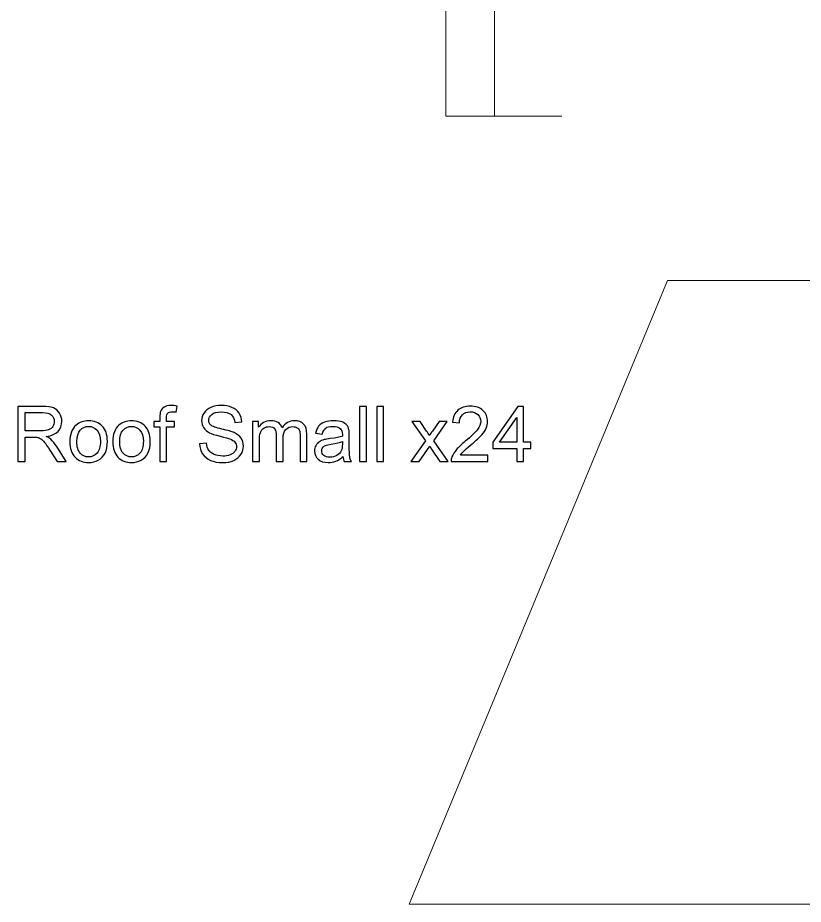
# Model space of a CAD drawing. Header units: inches. Extents: x -60.4 to -14.9, y -20.3 to 14.1.
# Drawn here: x -30.692 to -27.298, y -15.087 to -11.255 of the extents above; entities that cross this region are included whole.
import ezdxf

# ---------------------------------------------------------------- set-up
doc = ezdxf.new("R2010")
doc.units = ezdxf.units.IN
doc.header["$MEASUREMENT"] = 0
doc.layers.add('Master Desktop', color=7, linetype='Continuous', plot=False)

msp = doc.modelspace()

# ---------------------------------------------------------------- linework, layer by layer
at = {"layer": 'Master Desktop', "lineweight": 18}
for points in [[(-28.8417, -9.7955), (-28.8417, -9.7955), (-28.8417, -11.6815), (-28.8417, -11.6815)], [(-28.8417, -11.6815), (-28.8417, -11.6815), (-28.8417, -9.7955), (-28.8417, -9.7955)], [(-28.6317, -9.7955), (-28.6317, -9.7955), (-28.6317, -11.6815), (-28.6317, -11.6815)], [(-28.8417, -11.6815), (-28.8417, -11.6815), (-28.3417, -11.6815), (-28.3417, -11.6815)]]:
    msp.add_open_spline(points, degree=3, dxfattribs=at)
at = {"layer": 'Master Desktop', "lineweight": 9}
msp.add_open_spline([(-26.9959, -12.3919), (-26.9959, -12.3919), (-27.8839, -12.3919), (-27.8839, -12.3919), (-27.8839, -12.3919), (-27.8839, -12.3919), (-29.0002, -15.0874), (-29.0002, -15.0874)], degree=3, knots=[0, 0, 0, 0, 0.333333, 0.333333, 0.333333, 0.333333, 1, 1, 1, 1], dxfattribs=at)
for points in [[(-27.8839, -12.3919), (-27.8839, -12.3919), (-29.0002, -15.0874), (-29.0002, -15.0874)], [(-29.0002, -15.0874), (-29.0002, -15.0874), (-20.7608, -15.0874), (-20.7608, -15.0874)]]:
    msp.add_open_spline(points, degree=3, dxfattribs=at)
at = {"layer": 'Master Desktop'}
for points, knots in [([(-30.6922, -13.1741), (-30.6922, -13.1741), (-30.6922, -12.9354), (-30.6922, -12.9354), (-30.6922, -12.9354), (-30.6922, -12.9354), (-30.5864, -12.9354), (-30.5864, -12.9354), (-30.5864, -12.9354), (-30.5651, -12.9354), (-30.549, -12.9376), (-30.5379, -12.9419), (-30.5379, -12.9419), (-30.5268, -12.9462), (-30.518, -12.9537), (-30.5114, -12.9645), (-30.5114, -12.9645), (-30.5048, -12.9754), (-30.5015, -12.9874), (-30.5015, -13.0005), (-30.5015, -13.0005), (-30.5015, -13.0174), (-30.507, -13.0317), (-30.518, -13.0433), (-30.518, -13.0433), (-30.5289, -13.0549), (-30.5458, -13.0623), (-30.5687, -13.0654), (-30.5687, -13.0654), (-30.5603, -13.0694), (-30.554, -13.0734), (-30.5496, -13.0773), (-30.5496, -13.0773), (-30.5404, -13.0858), (-30.5317, -13.0964), (-30.5235, -13.1091), (-30.5235, -13.1091), (-30.5235, -13.1091), (-30.4822, -13.1741), (-30.4822, -13.1741), (-30.4822, -13.1741), (-30.4822, -13.1741), (-30.5217, -13.1741), (-30.5217, -13.1741), (-30.5217, -13.1741), (-30.5217, -13.1741), (-30.5532, -13.1244), (-30.5532, -13.1244), (-30.5532, -13.1244), (-30.5624, -13.11), (-30.57, -13.0991), (-30.576, -13.0915), (-30.576, -13.0915), (-30.582, -13.0839), (-30.5873, -13.0786), (-30.592, -13.0755), (-30.592, -13.0755), (-30.5967, -13.0725), (-30.6015, -13.0704), (-30.6064, -13.0692), (-30.6064, -13.0692), (-30.61, -13.0685), (-30.6158, -13.0681), (-30.624, -13.0681), (-30.624, -13.0681), (-30.624, -13.0681), (-30.6605, -13.0681), (-30.6605, -13.0681), (-30.6605, -13.0681), (-30.6605, -13.0681), (-30.6605, -13.1741), (-30.6605, -13.1741), (-30.6605, -13.1741), (-30.6605, -13.1741), (-30.6922, -13.1741), (-30.6922, -13.1741)], [0, 0, 0, 0, 0.05, 0.05, 0.05, 0.05, 0.1, 0.1, 0.1, 0.1, 0.15, 0.15, 0.15, 0.15, 0.2, 0.2, 0.2, 0.2, 0.25, 0.25, 0.25, 0.25, 0.3, 0.3, 0.3, 0.3, 0.35, 0.35, 0.35, 0.35, 0.4, 0.4, 0.4, 0.4, 0.45, 0.45, 0.45, 0.45, 0.5, 0.5, 0.5, 0.5, 0.55, 0.55, 0.55, 0.55, 0.6, 0.6, 0.6, 0.6, 0.65, 0.65, 0.65, 0.65, 0.7, 0.7, 0.7, 0.7, 0.75, 0.75, 0.75, 0.75, 0.8, 0.8, 0.8, 0.8, 0.85, 0.85, 0.85, 0.85, 0.9, 0.9, 0.9, 0.9, 1, 1, 1, 1]), ([(-30.078, -13.1741), (-30.078, -13.1741), (-30.078, -13.0238), (-30.078, -13.0238), (-30.078, -13.0238), (-30.078, -13.0238), (-30.104, -13.0238), (-30.104, -13.0238), (-30.104, -13.0238), (-30.104, -13.0238), (-30.104, -13.0011), (-30.104, -13.0011), (-30.104, -13.0011), (-30.104, -13.0011), (-30.078, -13.0011), (-30.078, -13.0011), (-30.078, -13.0011), (-30.078, -13.0011), (-30.078, -12.9828), (-30.078, -12.9828), (-30.078, -12.9828), (-30.078, -12.9712), (-30.077, -12.9625), (-30.075, -12.9569), (-30.075, -12.9569), (-30.0721, -12.9494), (-30.0672, -12.9432), (-30.0601, -12.9385), (-30.0601, -12.9385), (-30.0531, -12.9338), (-30.0431, -12.9314), (-30.0303, -12.9314), (-30.0303, -12.9314), (-30.0221, -12.9314), (-30.013, -12.9324), (-30.003, -12.9344), (-30.003, -12.9344), (-30.003, -12.9344), (-30.0073, -12.96), (-30.0073, -12.96), (-30.0073, -12.96), (-30.0135, -12.959), (-30.0192, -12.9584), (-30.0246, -12.9584), (-30.0246, -12.9584), (-30.0335, -12.9584), (-30.0398, -12.9603), (-30.0435, -12.9641), (-30.0435, -12.9641), (-30.0472, -12.9679), (-30.049, -12.9749), (-30.049, -12.9853), (-30.049, -12.9853), (-30.049, -12.9853), (-30.049, -13.0011), (-30.049, -13.0011), (-30.049, -13.0011), (-30.049, -13.0011), (-30.0153, -13.0011), (-30.0153, -13.0011), (-30.0153, -13.0011), (-30.0153, -13.0011), (-30.0153, -13.0238), (-30.0153, -13.0238), (-30.0153, -13.0238), (-30.0153, -13.0238), (-30.0487, -13.0238), (-30.0487, -13.0238), (-30.0487, -13.0238), (-30.0487, -13.0238), (-30.0487, -13.1741), (-30.0487, -13.1741), (-30.0487, -13.1741), (-30.0487, -13.1741), (-30.078, -13.1741), (-30.078, -13.1741)], [0, 0, 0, 0, 0.05, 0.05, 0.05, 0.05, 0.1, 0.1, 0.1, 0.1, 0.15, 0.15, 0.15, 0.15, 0.2, 0.2, 0.2, 0.2, 0.25, 0.25, 0.25, 0.25, 0.3, 0.3, 0.3, 0.3, 0.35, 0.35, 0.35, 0.35, 0.4, 0.4, 0.4, 0.4, 0.45, 0.45, 0.45, 0.45, 0.5, 0.5, 0.5, 0.5, 0.55, 0.55, 0.55, 0.55, 0.6, 0.6, 0.6, 0.6, 0.65, 0.65, 0.65, 0.65, 0.7, 0.7, 0.7, 0.7, 0.75, 0.75, 0.75, 0.75, 0.8, 0.8, 0.8, 0.8, 0.85, 0.85, 0.85, 0.85, 0.9, 0.9, 0.9, 0.9, 1, 1, 1, 1]), ([(-29.9065, -13.0974), (-29.9065, -13.0974), (-29.8768, -13.0948), (-29.8768, -13.0948), (-29.8768, -13.0948), (-29.8754, -13.1068), (-29.8721, -13.1166), (-29.867, -13.1243), (-29.867, -13.1243), (-29.8618, -13.132), (-29.8538, -13.1382), (-29.843, -13.143), (-29.843, -13.143), (-29.8321, -13.1477), (-29.8199, -13.1501), (-29.8063, -13.1501), (-29.8063, -13.1501), (-29.7943, -13.1501), (-29.7837, -13.1483), (-29.7745, -13.1447), (-29.7745, -13.1447), (-29.7652, -13.1411), (-29.7584, -13.1362), (-29.7539, -13.1299), (-29.7539, -13.1299), (-29.7494, -13.1236), (-29.7471, -13.1168), (-29.7471, -13.1094), (-29.7471, -13.1094), (-29.7471, -13.102), (-29.7493, -13.0955), (-29.7536, -13.0899), (-29.7536, -13.0899), (-29.758, -13.0843), (-29.7651, -13.0797), (-29.7751, -13.0758), (-29.7751, -13.0758), (-29.7815, -13.0734), (-29.7957, -13.0695), (-29.8176, -13.0642), (-29.8176, -13.0642), (-29.8396, -13.0589), (-29.8549, -13.054), (-29.8637, -13.0493), (-29.8637, -13.0493), (-29.8751, -13.0433), (-29.8835, -13.0359), (-29.8891, -13.027), (-29.8891, -13.027), (-29.8947, -13.0182), (-29.8975, -13.0083), (-29.8975, -12.9973), (-29.8975, -12.9973), (-29.8975, -12.9852), (-29.894, -12.9739), (-29.8872, -12.9635), (-29.8872, -12.9635), (-29.8803, -12.953), (-29.8704, -12.945), (-29.8572, -12.9396), (-29.8572, -12.9396), (-29.8441, -12.9342), (-29.8295, -12.9314), (-29.8135, -12.9314), (-29.8135, -12.9314), (-29.7958, -12.9314), (-29.7802, -12.9343), (-29.7667, -12.94), (-29.7667, -12.94), (-29.7532, -12.9457), (-29.7428, -12.954), (-29.7355, -12.9652), (-29.7355, -12.9652), (-29.7282, -12.9762), (-29.7243, -12.9888), (-29.7238, -13.0028), (-29.7238, -13.0028), (-29.7238, -13.0028), (-29.7541, -13.0051), (-29.7541, -13.0051), (-29.7541, -13.0051), (-29.7557, -12.99), (-29.7612, -12.9787), (-29.7706, -12.971), (-29.7706, -12.971), (-29.78, -12.9633), (-29.7939, -12.9594), (-29.8122, -12.9594), (-29.8122, -12.9594), (-29.8313, -12.9594), (-29.8453, -12.9629), (-29.854, -12.9699), (-29.854, -12.9699), (-29.8627, -12.9769), (-29.8671, -12.9854), (-29.8671, -12.9953), (-29.8671, -12.9953), (-29.8671, -13.0038), (-29.864, -13.0109), (-29.8578, -13.0164), (-29.8578, -13.0164), (-29.8517, -13.0219), (-29.8359, -13.0277), (-29.8102, -13.0334), (-29.8102, -13.0334), (-29.7846, -13.0393), (-29.767, -13.0443), (-29.7574, -13.0487), (-29.7574, -13.0487), (-29.7436, -13.055), (-29.7333, -13.0631), (-29.7267, -13.0729), (-29.7267, -13.0729), (-29.7201, -13.0827), (-29.7168, -13.094), (-29.7168, -13.1068), (-29.7168, -13.1068), (-29.7168, -13.1195), (-29.7204, -13.1314), (-29.7277, -13.1426), (-29.7277, -13.1426), (-29.735, -13.1538), (-29.7453, -13.1625), (-29.759, -13.1688), (-29.759, -13.1688), (-29.7726, -13.175), (-29.7878, -13.1781), (-29.8049, -13.1781), (-29.8049, -13.1781), (-29.8265, -13.1781), (-29.8445, -13.1749), (-29.8591, -13.1687), (-29.8591, -13.1687), (-29.8737, -13.1624), (-29.8851, -13.1529), (-29.8933, -13.1403), (-29.8933, -13.1403), (-29.9017, -13.1277), (-29.906, -13.1134), (-29.9065, -13.0974)], [0, 0, 0, 0, 0.027778, 0.027778, 0.027778, 0.027778, 0.055556, 0.055556, 0.055556, 0.055556, 0.083333, 0.083333, 0.083333, 0.083333, 0.111111, 0.111111, 0.111111, 0.111111, 0.138889, 0.138889, 0.138889, 0.138889, 0.166667, 0.166667, 0.166667, 0.166667, 0.194444, 0.194444, 0.194444, 0.194444, 0.222222, 0.222222, 0.222222, 0.222222, 0.25, 0.25, 0.25, 0.25, 0.277778, 0.277778, 0.277778, 0.277778, 0.305556, 0.305556, 0.305556, 0.305556, 0.333333, 0.333333, 0.333333, 0.333333, 0.361111, 0.361111, 0.361111, 0.361111, 0.388889, 0.388889, 0.388889, 0.388889, 0.416667, 0.416667, 0.416667, 0.416667, 0.444444, 0.444444, 0.444444, 0.444444, 0.472222, 0.472222, 0.472222, 0.472222, 0.5, 0.5, 0.5, 0.5, 0.527778, 0.527778, 0.527778, 0.527778, 0.555556, 0.555556, 0.555556, 0.555556, 0.583333, 0.583333, 0.583333, 0.583333, 0.611111, 0.611111, 0.611111, 0.611111, 0.638889, 0.638889, 0.638889, 0.638889, 0.666667, 0.666667, 0.666667, 0.666667, 0.694444, 0.694444, 0.694444, 0.694444, 0.722222, 0.722222, 0.722222, 0.722222, 0.75, 0.75, 0.75, 0.75, 0.777778, 0.777778, 0.777778, 0.777778, 0.805556, 0.805556, 0.805556, 0.805556, 0.833333, 0.833333, 0.833333, 0.833333, 0.861111, 0.861111, 0.861111, 0.861111, 0.888889, 0.888889, 0.888889, 0.888889, 0.916667, 0.916667, 0.916667, 0.916667, 0.944444, 0.944444, 0.944444, 0.944444, 1, 1, 1, 1]), ([(-29.2151, -13.1741), (-29.2151, -13.1741), (-29.2151, -12.9354), (-29.2151, -12.9354), (-29.2151, -12.9354), (-29.2151, -12.9354), (-29.1857, -12.9354), (-29.1857, -12.9354), (-29.1857, -12.9354), (-29.1857, -12.9354), (-29.1857, -13.1741), (-29.1857, -13.1741), (-29.1857, -13.1741), (-29.1857, -13.1741), (-29.2151, -13.1741), (-29.2151, -13.1741)], [0, 0, 0, 0, 0.2, 0.2, 0.2, 0.2, 0.4, 0.4, 0.4, 0.4, 0.6, 0.6, 0.6, 0.6, 1, 1, 1, 1]), ([(-29.141, -13.1741), (-29.141, -13.1741), (-29.141, -12.9354), (-29.141, -12.9354), (-29.141, -12.9354), (-29.141, -12.9354), (-29.1117, -12.9354), (-29.1117, -12.9354), (-29.1117, -12.9354), (-29.1117, -12.9354), (-29.1117, -13.1741), (-29.1117, -13.1741), (-29.1117, -13.1741), (-29.1117, -13.1741), (-29.141, -13.1741), (-29.141, -13.1741)], [0, 0, 0, 0, 0.2, 0.2, 0.2, 0.2, 0.4, 0.4, 0.4, 0.4, 0.6, 0.6, 0.6, 0.6, 1, 1, 1, 1]), ([(-28.6613, -13.1461), (-28.6613, -13.1461), (-28.6613, -13.1741), (-28.6613, -13.1741), (-28.6613, -13.1741), (-28.6613, -13.1741), (-28.8193, -13.1741), (-28.8193, -13.1741), (-28.8193, -13.1741), (-28.8196, -13.167), (-28.8184, -13.1603), (-28.8159, -13.1537), (-28.8159, -13.1537), (-28.8118, -13.143), (-28.8053, -13.1324), (-28.7964, -13.122), (-28.7964, -13.122), (-28.7875, -13.1116), (-28.7747, -13.0996), (-28.7581, -13.086), (-28.7581, -13.086), (-28.7322, -13.0647), (-28.7147, -13.0479), (-28.7055, -13.0354), (-28.7055, -13.0354), (-28.6963, -13.023), (-28.6917, -13.0112), (-28.6917, -13.0001), (-28.6917, -13.0001), (-28.6917, -12.9885), (-28.6958, -12.9787), (-28.7042, -12.9707), (-28.7042, -12.9707), (-28.7125, -12.9628), (-28.7234, -12.9588), (-28.7368, -12.9588), (-28.7368, -12.9588), (-28.751, -12.9588), (-28.7623, -12.963), (-28.7708, -12.9714), (-28.7708, -12.9714), (-28.7793, -12.9798), (-28.7836, -12.9915), (-28.7837, -13.0064), (-28.7837, -13.0064), (-28.7837, -13.0064), (-28.8137, -13.0034), (-28.8137, -13.0034), (-28.8137, -13.0034), (-28.8116, -12.981), (-28.8038, -12.9639), (-28.7904, -12.9521), (-28.7904, -12.9521), (-28.7769, -12.9403), (-28.7588, -12.9344), (-28.7361, -12.9344), (-28.7361, -12.9344), (-28.7132, -12.9344), (-28.6951, -12.9408), (-28.6817, -12.9535), (-28.6817, -12.9535), (-28.6683, -12.9662), (-28.6617, -12.982), (-28.6617, -13.0008), (-28.6617, -13.0008), (-28.6617, -13.0103), (-28.6636, -13.0197), (-28.6676, -13.0289), (-28.6676, -13.0289), (-28.6715, -13.0382), (-28.678, -13.0479), (-28.687, -13.0582), (-28.687, -13.0582), (-28.6961, -13.0683), (-28.7112, -13.0824), (-28.7322, -13.1002), (-28.7322, -13.1002), (-28.7498, -13.1149), (-28.7611, -13.1249), (-28.7661, -13.1302), (-28.7661, -13.1302), (-28.7711, -13.1355), (-28.7752, -13.1408), (-28.7785, -13.1461), (-28.7785, -13.1461), (-28.7785, -13.1461), (-28.6613, -13.1461), (-28.6613, -13.1461)], [0, 0, 0, 0, 0.043478, 0.043478, 0.043478, 0.043478, 0.086957, 0.086957, 0.086957, 0.086957, 0.130435, 0.130435, 0.130435, 0.130435, 0.173913, 0.173913, 0.173913, 0.173913, 0.217391, 0.217391, 0.217391, 0.217391, 0.26087, 0.26087, 0.26087, 0.26087, 0.304348, 0.304348, 0.304348, 0.304348, 0.347826, 0.347826, 0.347826, 0.347826, 0.391304, 0.391304, 0.391304, 0.391304, 0.434783, 0.434783, 0.434783, 0.434783, 0.478261, 0.478261, 0.478261, 0.478261, 0.521739, 0.521739, 0.521739, 0.521739, 0.565217, 0.565217, 0.565217, 0.565217, 0.608696, 0.608696, 0.608696, 0.608696, 0.652174, 0.652174, 0.652174, 0.652174, 0.695652, 0.695652, 0.695652, 0.695652, 0.73913, 0.73913, 0.73913, 0.73913, 0.782609, 0.782609, 0.782609, 0.782609, 0.826087, 0.826087, 0.826087, 0.826087, 0.869565, 0.869565, 0.869565, 0.869565, 0.913043, 0.913043, 0.913043, 0.913043, 1, 1, 1, 1]), ([(-28.536, -13.1741), (-28.536, -13.1741), (-28.536, -13.1171), (-28.536, -13.1171), (-28.536, -13.1171), (-28.536, -13.1171), (-28.6396, -13.1171), (-28.6396, -13.1171), (-28.6396, -13.1171), (-28.6396, -13.1171), (-28.6396, -13.0901), (-28.6396, -13.0901), (-28.6396, -13.0901), (-28.6396, -13.0901), (-28.5306, -12.9354), (-28.5306, -12.9354), (-28.5306, -12.9354), (-28.5306, -12.9354), (-28.5066, -12.9354), (-28.5066, -12.9354), (-28.5066, -12.9354), (-28.5066, -12.9354), (-28.5066, -13.0901), (-28.5066, -13.0901), (-28.5066, -13.0901), (-28.5066, -13.0901), (-28.4743, -13.0901), (-28.4743, -13.0901), (-28.4743, -13.0901), (-28.4743, -13.0901), (-28.4743, -13.1171), (-28.4743, -13.1171), (-28.4743, -13.1171), (-28.4743, -13.1171), (-28.5066, -13.1171), (-28.5066, -13.1171), (-28.5066, -13.1171), (-28.5066, -13.1171), (-28.5066, -13.1741), (-28.5066, -13.1741), (-28.5066, -13.1741), (-28.5066, -13.1741), (-28.536, -13.1741), (-28.536, -13.1741)], [0, 0, 0, 0, 0.083333, 0.083333, 0.083333, 0.083333, 0.166667, 0.166667, 0.166667, 0.166667, 0.25, 0.25, 0.25, 0.25, 0.333333, 0.333333, 0.333333, 0.333333, 0.416667, 0.416667, 0.416667, 0.416667, 0.5, 0.5, 0.5, 0.5, 0.583333, 0.583333, 0.583333, 0.583333, 0.666667, 0.666667, 0.666667, 0.666667, 0.75, 0.75, 0.75, 0.75, 0.833333, 0.833333, 0.833333, 0.833333, 1, 1, 1, 1]), ([(-30.6605, -13.0408), (-30.6605, -13.0408), (-30.5927, -13.0408), (-30.5927, -13.0408), (-30.5927, -13.0408), (-30.5783, -13.0408), (-30.5671, -13.0393), (-30.559, -13.0363), (-30.559, -13.0363), (-30.5508, -13.0333), (-30.5447, -13.0285), (-30.5405, -13.0219), (-30.5405, -13.0219), (-30.5363, -13.0154), (-30.5342, -13.0083), (-30.5342, -13.0005), (-30.5342, -13.0005), (-30.5342, -12.9893), (-30.5382, -12.9799), (-30.5464, -12.9727), (-30.5464, -12.9727), (-30.5546, -12.9654), (-30.5675, -12.9618), (-30.5851, -12.9618), (-30.5851, -12.9618), (-30.5851, -12.9618), (-30.6605, -12.9618), (-30.6605, -12.9618), (-30.6605, -12.9618), (-30.6605, -12.9618), (-30.6605, -13.0408), (-30.6605, -13.0408)], [0, 0, 0, 0, 0.111111, 0.111111, 0.111111, 0.111111, 0.222222, 0.222222, 0.222222, 0.222222, 0.333333, 0.333333, 0.333333, 0.333333, 0.444444, 0.444444, 0.444444, 0.444444, 0.555556, 0.555556, 0.555556, 0.555556, 0.666667, 0.666667, 0.666667, 0.666667, 0.777778, 0.777778, 0.777778, 0.777778, 1, 1, 1, 1]), ([(-28.536, -13.0901), (-28.536, -13.0901), (-28.536, -12.9827), (-28.536, -12.9827), (-28.536, -12.9827), (-28.536, -12.9827), (-28.6108, -13.0901), (-28.6108, -13.0901), (-28.6108, -13.0901), (-28.6108, -13.0901), (-28.536, -13.0901), (-28.536, -13.0901)], [0, 0, 0, 0, 0.25, 0.25, 0.25, 0.25, 0.5, 0.5, 0.5, 0.5, 1, 1, 1, 1]), ([(-30.4668, -13.0876), (-30.4668, -13.0557), (-30.4579, -13.032), (-30.4401, -13.0166), (-30.4401, -13.0166), (-30.4252, -13.0038), (-30.4071, -12.9974), (-30.3857, -12.9974), (-30.3857, -12.9974), (-30.362, -12.9974), (-30.3425, -13.0052), (-30.3274, -13.0208), (-30.3274, -13.0208), (-30.3123, -13.0363), (-30.3048, -13.0578), (-30.3048, -13.0852), (-30.3048, -13.0852), (-30.3048, -13.1074), (-30.3081, -13.1248), (-30.3148, -13.1375), (-30.3148, -13.1375), (-30.3215, -13.1503), (-30.3312, -13.1602), (-30.344, -13.1672), (-30.344, -13.1672), (-30.3567, -13.1743), (-30.3706, -13.1778), (-30.3857, -13.1778), (-30.3857, -13.1778), (-30.4099, -13.1778), (-30.4295, -13.17), (-30.4444, -13.1545), (-30.4444, -13.1545), (-30.4593, -13.139), (-30.4668, -13.1167), (-30.4668, -13.0876)], [0, 0, 0, 0, 0.1, 0.1, 0.1, 0.1, 0.2, 0.2, 0.2, 0.2, 0.3, 0.3, 0.3, 0.3, 0.4, 0.4, 0.4, 0.4, 0.5, 0.5, 0.5, 0.5, 0.6, 0.6, 0.6, 0.6, 0.7, 0.7, 0.7, 0.7, 0.8, 0.8, 0.8, 0.8, 1, 1, 1, 1]), ([(-30.4368, -13.0877), (-30.4368, -13.1098), (-30.432, -13.1263), (-30.4223, -13.1373), (-30.4223, -13.1373), (-30.4126, -13.1483), (-30.4004, -13.1538), (-30.3857, -13.1538), (-30.3857, -13.1538), (-30.3711, -13.1538), (-30.359, -13.1483), (-30.3493, -13.1372), (-30.3493, -13.1372), (-30.3396, -13.1262), (-30.3348, -13.1093), (-30.3348, -13.0867), (-30.3348, -13.0867), (-30.3348, -13.0654), (-30.3397, -13.0492), (-30.3494, -13.0383), (-30.3494, -13.0383), (-30.3591, -13.0273), (-30.3712, -13.0218), (-30.3857, -13.0218), (-30.3857, -13.0218), (-30.4004, -13.0218), (-30.4126, -13.0272), (-30.4223, -13.0382), (-30.4223, -13.0382), (-30.432, -13.0491), (-30.4368, -13.0656), (-30.4368, -13.0877)], [0, 0, 0, 0, 0.111111, 0.111111, 0.111111, 0.111111, 0.222222, 0.222222, 0.222222, 0.222222, 0.333333, 0.333333, 0.333333, 0.333333, 0.444444, 0.444444, 0.444444, 0.444444, 0.555556, 0.555556, 0.555556, 0.555556, 0.666667, 0.666667, 0.666667, 0.666667, 0.777778, 0.777778, 0.777778, 0.777778, 1, 1, 1, 1]), ([(-30.2814, -13.0876), (-30.2814, -13.0557), (-30.2725, -13.032), (-30.2547, -13.0166), (-30.2547, -13.0166), (-30.2398, -13.0038), (-30.2217, -12.9974), (-30.2003, -12.9974), (-30.2003, -12.9974), (-30.1766, -12.9974), (-30.1571, -13.0052), (-30.142, -13.0208), (-30.142, -13.0208), (-30.127, -13.0363), (-30.1194, -13.0578), (-30.1194, -13.0852), (-30.1194, -13.0852), (-30.1194, -13.1074), (-30.1227, -13.1248), (-30.1294, -13.1375), (-30.1294, -13.1375), (-30.1361, -13.1503), (-30.1458, -13.1602), (-30.1586, -13.1672), (-30.1586, -13.1672), (-30.1713, -13.1743), (-30.1852, -13.1778), (-30.2003, -13.1778), (-30.2003, -13.1778), (-30.2245, -13.1778), (-30.2441, -13.17), (-30.259, -13.1545), (-30.259, -13.1545), (-30.274, -13.139), (-30.2814, -13.1167), (-30.2814, -13.0876)], [0, 0, 0, 0, 0.1, 0.1, 0.1, 0.1, 0.2, 0.2, 0.2, 0.2, 0.3, 0.3, 0.3, 0.3, 0.4, 0.4, 0.4, 0.4, 0.5, 0.5, 0.5, 0.5, 0.6, 0.6, 0.6, 0.6, 0.7, 0.7, 0.7, 0.7, 0.8, 0.8, 0.8, 0.8, 1, 1, 1, 1]), ([(-30.2514, -13.0877), (-30.2514, -13.1098), (-30.2466, -13.1263), (-30.2369, -13.1373), (-30.2369, -13.1373), (-30.2272, -13.1483), (-30.215, -13.1538), (-30.2003, -13.1538), (-30.2003, -13.1538), (-30.1857, -13.1538), (-30.1736, -13.1483), (-30.1639, -13.1372), (-30.1639, -13.1372), (-30.1542, -13.1262), (-30.1494, -13.1093), (-30.1494, -13.0867), (-30.1494, -13.0867), (-30.1494, -13.0654), (-30.1543, -13.0492), (-30.164, -13.0383), (-30.164, -13.0383), (-30.1737, -13.0273), (-30.1858, -13.0218), (-30.2003, -13.0218), (-30.2003, -13.0218), (-30.215, -13.0218), (-30.2272, -13.0272), (-30.2369, -13.0382), (-30.2369, -13.0382), (-30.2466, -13.0491), (-30.2514, -13.0656), (-30.2514, -13.0877)], [0, 0, 0, 0, 0.111111, 0.111111, 0.111111, 0.111111, 0.222222, 0.222222, 0.222222, 0.222222, 0.333333, 0.333333, 0.333333, 0.333333, 0.444444, 0.444444, 0.444444, 0.444444, 0.555556, 0.555556, 0.555556, 0.555556, 0.666667, 0.666667, 0.666667, 0.666667, 0.777778, 0.777778, 0.777778, 0.777778, 1, 1, 1, 1]), ([(-29.6775, -13.1741), (-29.6775, -13.1741), (-29.6775, -13.0011), (-29.6775, -13.0011), (-29.6775, -13.0011), (-29.6775, -13.0011), (-29.6511, -13.0011), (-29.6511, -13.0011), (-29.6511, -13.0011), (-29.6511, -13.0011), (-29.6511, -13.0255), (-29.6511, -13.0255), (-29.6511, -13.0255), (-29.6457, -13.0171), (-29.6385, -13.0103), (-29.6295, -13.0052), (-29.6295, -13.0052), (-29.6205, -13), (-29.6103, -12.9974), (-29.5988, -12.9974), (-29.5988, -12.9974), (-29.586, -12.9974), (-29.5755, -13.0001), (-29.5673, -13.0054), (-29.5673, -13.0054), (-29.5592, -13.0107), (-29.5534, -13.0181), (-29.5501, -13.0277), (-29.5501, -13.0277), (-29.5363, -13.0075), (-29.5185, -12.9974), (-29.4965, -12.9974), (-29.4965, -12.9974), (-29.4792, -12.9974), (-29.466, -13.0022), (-29.4567, -13.0117), (-29.4567, -13.0117), (-29.4475, -13.0212), (-29.4428, -13.0358), (-29.4428, -13.0555), (-29.4428, -13.0555), (-29.4428, -13.0555), (-29.4428, -13.1741), (-29.4428, -13.1741), (-29.4428, -13.1741), (-29.4428, -13.1741), (-29.4721, -13.1741), (-29.4721, -13.1741), (-29.4721, -13.1741), (-29.4721, -13.1741), (-29.4721, -13.0652), (-29.4721, -13.0652), (-29.4721, -13.0652), (-29.4721, -13.0535), (-29.4731, -13.0451), (-29.475, -13.0399), (-29.475, -13.0399), (-29.4769, -13.0348), (-29.4803, -13.0307), (-29.4854, -13.0275), (-29.4854, -13.0275), (-29.4904, -13.0243), (-29.4963, -13.0228), (-29.503, -13.0228), (-29.503, -13.0228), (-29.5152, -13.0228), (-29.5253, -13.0268), (-29.5334, -13.0349), (-29.5334, -13.0349), (-29.5415, -13.043), (-29.5455, -13.0559), (-29.5455, -13.0737), (-29.5455, -13.0737), (-29.5455, -13.0737), (-29.5455, -13.1741), (-29.5455, -13.1741), (-29.5455, -13.1741), (-29.5455, -13.1741), (-29.5748, -13.1741), (-29.5748, -13.1741), (-29.5748, -13.1741), (-29.5748, -13.1741), (-29.5748, -13.0618), (-29.5748, -13.0618), (-29.5748, -13.0618), (-29.5748, -13.0488), (-29.5772, -13.039), (-29.582, -13.0325), (-29.582, -13.0325), (-29.5867, -13.026), (-29.5946, -13.0228), (-29.6054, -13.0228), (-29.6054, -13.0228), (-29.6136, -13.0228), (-29.6212, -13.0249), (-29.6282, -13.0293), (-29.6282, -13.0293), (-29.6352, -13.0336), (-29.6403, -13.0399), (-29.6435, -13.0483), (-29.6435, -13.0483), (-29.6466, -13.0567), (-29.6481, -13.0687), (-29.6481, -13.0844), (-29.6481, -13.0844), (-29.6481, -13.0844), (-29.6481, -13.1741), (-29.6481, -13.1741), (-29.6481, -13.1741), (-29.6481, -13.1741), (-29.6775, -13.1741), (-29.6775, -13.1741)], [0, 0, 0, 0, 0.034483, 0.034483, 0.034483, 0.034483, 0.068966, 0.068966, 0.068966, 0.068966, 0.103448, 0.103448, 0.103448, 0.103448, 0.137931, 0.137931, 0.137931, 0.137931, 0.172414, 0.172414, 0.172414, 0.172414, 0.206897, 0.206897, 0.206897, 0.206897, 0.241379, 0.241379, 0.241379, 0.241379, 0.275862, 0.275862, 0.275862, 0.275862, 0.310345, 0.310345, 0.310345, 0.310345, 0.344828, 0.344828, 0.344828, 0.344828, 0.37931, 0.37931, 0.37931, 0.37931, 0.413793, 0.413793, 0.413793, 0.413793, 0.448276, 0.448276, 0.448276, 0.448276, 0.482759, 0.482759, 0.482759, 0.482759, 0.517241, 0.517241, 0.517241, 0.517241, 0.551724, 0.551724, 0.551724, 0.551724, 0.586207, 0.586207, 0.586207, 0.586207, 0.62069, 0.62069, 0.62069, 0.62069, 0.655172, 0.655172, 0.655172, 0.655172, 0.689655, 0.689655, 0.689655, 0.689655, 0.724138, 0.724138, 0.724138, 0.724138, 0.758621, 0.758621, 0.758621, 0.758621, 0.793103, 0.793103, 0.793103, 0.793103, 0.827586, 0.827586, 0.827586, 0.827586, 0.862069, 0.862069, 0.862069, 0.862069, 0.896552, 0.896552, 0.896552, 0.896552, 0.931034, 0.931034, 0.931034, 0.931034, 1, 1, 1, 1]), ([(-29.2868, -13.1524), (-29.2977, -13.1617), (-29.3082, -13.1682), (-29.3182, -13.172), (-29.3182, -13.172), (-29.3283, -13.1759), (-29.3391, -13.1778), (-29.3506, -13.1778), (-29.3506, -13.1778), (-29.3696, -13.1778), (-29.3842, -13.1732), (-29.3945, -13.1639), (-29.3945, -13.1639), (-29.4047, -13.1547), (-29.4098, -13.1428), (-29.4098, -13.1284), (-29.4098, -13.1284), (-29.4098, -13.12), (-29.4078, -13.1123), (-29.404, -13.1053), (-29.404, -13.1053), (-29.4001, -13.0983), (-29.3951, -13.0927), (-29.3888, -13.0885), (-29.3888, -13.0885), (-29.3826, -13.0843), (-29.3756, -13.081), (-29.3677, -13.0789), (-29.3677, -13.0789), (-29.362, -13.0774), (-29.3532, -13.0759), (-29.3416, -13.0745), (-29.3416, -13.0745), (-29.318, -13.0717), (-29.3005, -13.0683), (-29.2893, -13.0644), (-29.2893, -13.0644), (-29.2892, -13.0604), (-29.2891, -13.0579), (-29.2891, -13.0568), (-29.2891, -13.0568), (-29.2891, -13.0449), (-29.2919, -13.0365), (-29.2975, -13.0317), (-29.2975, -13.0317), (-29.305, -13.025), (-29.3161, -13.0218), (-29.3309, -13.0218), (-29.3309, -13.0218), (-29.3447, -13.0218), (-29.355, -13.0242), (-29.3615, -13.029), (-29.3615, -13.029), (-29.3681, -13.0339), (-29.373, -13.0424), (-29.3761, -13.0548), (-29.3761, -13.0548), (-29.3761, -13.0548), (-29.4048, -13.0508), (-29.4048, -13.0508), (-29.4048, -13.0508), (-29.4022, -13.0385), (-29.3979, -13.0285), (-29.3919, -13.021), (-29.3919, -13.021), (-29.3859, -13.0134), (-29.3772, -13.0077), (-29.3659, -13.0035), (-29.3659, -13.0035), (-29.3546, -12.9995), (-29.3415, -12.9974), (-29.3266, -12.9974), (-29.3266, -12.9974), (-29.3118, -12.9974), (-29.2997, -12.9992), (-29.2905, -13.0027), (-29.2905, -13.0027), (-29.2812, -13.0062), (-29.2744, -13.0105), (-29.2701, -13.0158), (-29.2701, -13.0158), (-29.2657, -13.021), (-29.2627, -13.0277), (-29.2609, -13.0358), (-29.2609, -13.0358), (-29.26, -13.0408), (-29.2595, -13.0498), (-29.2595, -13.0627), (-29.2595, -13.0627), (-29.2595, -13.0627), (-29.2595, -13.1016), (-29.2595, -13.1016), (-29.2595, -13.1016), (-29.2595, -13.1288), (-29.2588, -13.1459), (-29.2576, -13.1532), (-29.2576, -13.1532), (-29.2565, -13.1605), (-29.254, -13.1674), (-29.2505, -13.1741), (-29.2505, -13.1741), (-29.2505, -13.1741), (-29.2811, -13.1741), (-29.2811, -13.1741), (-29.2811, -13.1741), (-29.2841, -13.1679), (-29.286, -13.1607), (-29.2868, -13.1524)], [0, 0, 0, 0, 0.035714, 0.035714, 0.035714, 0.035714, 0.071429, 0.071429, 0.071429, 0.071429, 0.107143, 0.107143, 0.107143, 0.107143, 0.142857, 0.142857, 0.142857, 0.142857, 0.178571, 0.178571, 0.178571, 0.178571, 0.214286, 0.214286, 0.214286, 0.214286, 0.25, 0.25, 0.25, 0.25, 0.285714, 0.285714, 0.285714, 0.285714, 0.321429, 0.321429, 0.321429, 0.321429, 0.357143, 0.357143, 0.357143, 0.357143, 0.392857, 0.392857, 0.392857, 0.392857, 0.428571, 0.428571, 0.428571, 0.428571, 0.464286, 0.464286, 0.464286, 0.464286, 0.5, 0.5, 0.5, 0.5, 0.535714, 0.535714, 0.535714, 0.535714, 0.571429, 0.571429, 0.571429, 0.571429, 0.607143, 0.607143, 0.607143, 0.607143, 0.642857, 0.642857, 0.642857, 0.642857, 0.678571, 0.678571, 0.678571, 0.678571, 0.714286, 0.714286, 0.714286, 0.714286, 0.75, 0.75, 0.75, 0.75, 0.785714, 0.785714, 0.785714, 0.785714, 0.821429, 0.821429, 0.821429, 0.821429, 0.857143, 0.857143, 0.857143, 0.857143, 0.892857, 0.892857, 0.892857, 0.892857, 0.928571, 0.928571, 0.928571, 0.928571, 1, 1, 1, 1]), ([(-28.9937, -13.1741), (-28.9937, -13.1741), (-28.9305, -13.0845), (-28.9305, -13.0845), (-28.9305, -13.0845), (-28.9305, -13.0845), (-28.989, -13.0011), (-28.989, -13.0011), (-28.989, -13.0011), (-28.989, -13.0011), (-28.953, -13.0011), (-28.953, -13.0011), (-28.953, -13.0011), (-28.953, -13.0011), (-28.9256, -13.0419), (-28.9256, -13.0419), (-28.9256, -13.0419), (-28.9206, -13.0496), (-28.9166, -13.0558), (-28.9137, -13.0607), (-28.9137, -13.0607), (-28.9088, -13.0538), (-28.9044, -13.0475), (-28.9005, -13.0419), (-28.9005, -13.0419), (-28.9005, -13.0419), (-28.8717, -13.0011), (-28.8717, -13.0011), (-28.8717, -13.0011), (-28.8717, -13.0011), (-28.8358, -13.0011), (-28.8358, -13.0011), (-28.8358, -13.0011), (-28.8358, -13.0011), (-28.8947, -13.0845), (-28.8947, -13.0845), (-28.8947, -13.0845), (-28.8947, -13.0845), (-28.832, -13.1741), (-28.832, -13.1741), (-28.832, -13.1741), (-28.832, -13.1741), (-28.8677, -13.1741), (-28.8677, -13.1741), (-28.8677, -13.1741), (-28.8677, -13.1741), (-28.9035, -13.1208), (-28.9035, -13.1208), (-28.9035, -13.1208), (-28.9035, -13.1208), (-28.9116, -13.1079), (-28.9116, -13.1079), (-28.9116, -13.1079), (-28.9116, -13.1079), (-28.9578, -13.1741), (-28.9578, -13.1741), (-28.9578, -13.1741), (-28.9578, -13.1741), (-28.9937, -13.1741), (-28.9937, -13.1741)], [0, 0, 0, 0, 0.0625, 0.0625, 0.0625, 0.0625, 0.125, 0.125, 0.125, 0.125, 0.1875, 0.1875, 0.1875, 0.1875, 0.25, 0.25, 0.25, 0.25, 0.3125, 0.3125, 0.3125, 0.3125, 0.375, 0.375, 0.375, 0.375, 0.4375, 0.4375, 0.4375, 0.4375, 0.5, 0.5, 0.5, 0.5, 0.5625, 0.5625, 0.5625, 0.5625, 0.625, 0.625, 0.625, 0.625, 0.6875, 0.6875, 0.6875, 0.6875, 0.75, 0.75, 0.75, 0.75, 0.8125, 0.8125, 0.8125, 0.8125, 0.875, 0.875, 0.875, 0.875, 1, 1, 1, 1]), ([(-29.2891, -13.0874), (-29.2998, -13.0918), (-29.3158, -13.0954), (-29.3371, -13.0984), (-29.3371, -13.0984), (-29.3492, -13.1002), (-29.3578, -13.1021), (-29.3628, -13.1043), (-29.3628, -13.1043), (-29.3678, -13.1064), (-29.3716, -13.1096), (-29.3743, -13.1137), (-29.3743, -13.1137), (-29.3771, -13.1179), (-29.3785, -13.1225), (-29.3785, -13.1276), (-29.3785, -13.1276), (-29.3785, -13.1353), (-29.3755, -13.1418), (-29.3696, -13.147), (-29.3696, -13.147), (-29.3636, -13.1522), (-29.355, -13.1548), (-29.3436, -13.1548), (-29.3436, -13.1548), (-29.3323, -13.1548), (-29.3222, -13.1523), (-29.3134, -13.1474), (-29.3134, -13.1474), (-29.3046, -13.1425), (-29.2981, -13.1358), (-29.294, -13.1273), (-29.294, -13.1273), (-29.2908, -13.1207), (-29.2893, -13.1109), (-29.2893, -13.0981), (-29.2893, -13.0981), (-29.2893, -13.0981), (-29.2891, -13.0874), (-29.2891, -13.0874)], [0, 0, 0, 0, 0.090909, 0.090909, 0.090909, 0.090909, 0.181818, 0.181818, 0.181818, 0.181818, 0.272727, 0.272727, 0.272727, 0.272727, 0.363636, 0.363636, 0.363636, 0.363636, 0.454545, 0.454545, 0.454545, 0.454545, 0.545455, 0.545455, 0.545455, 0.545455, 0.636364, 0.636364, 0.636364, 0.636364, 0.727273, 0.727273, 0.727273, 0.727273, 0.818182, 0.818182, 0.818182, 0.818182, 1, 1, 1, 1])]:
    msp.add_open_spline(points, degree=3, knots=knots, dxfattribs=at)

doc.saveas('drawing.dxf')
